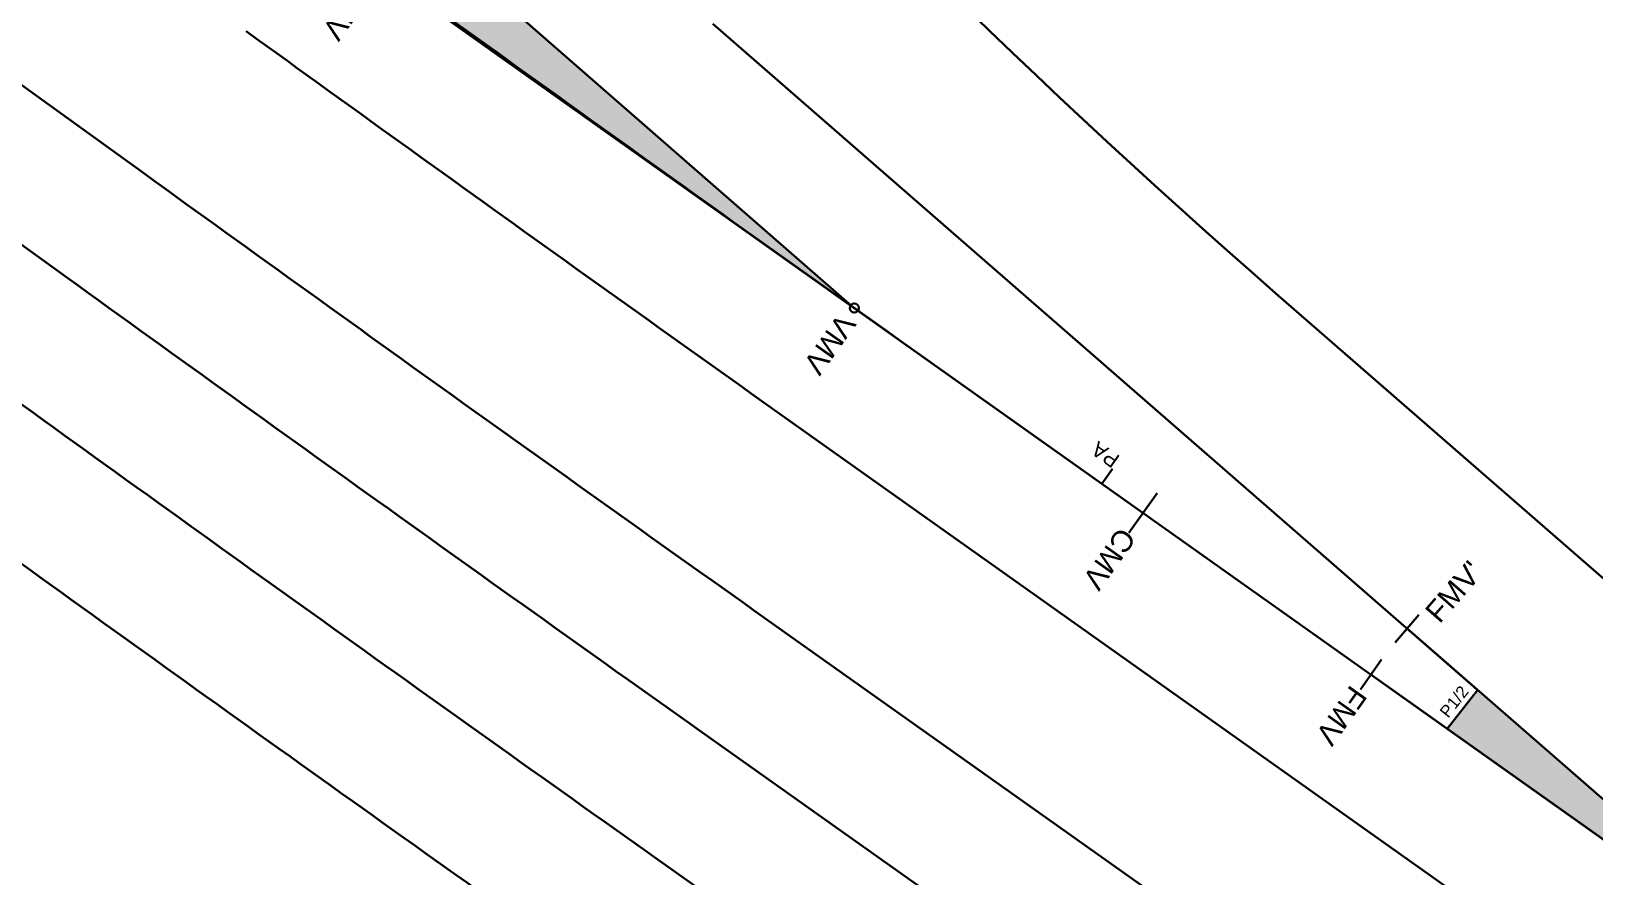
# Model space of a CAD drawing. Header units: metres. Extents: x 307927 to 319454, y 7427883 to 7434056.
# Drawn here: x 308830.5 to 308881.8, y 7432952.5 to 7432980.2 of the extents above; entities that cross this region are included whole.
import ezdxf
from ezdxf import colors
from ezdxf.entities.mleader import LeaderData, LeaderLine
from ezdxf.math import Vec2, Vec3

# ---------------------------------------------------------------- set-up
doc = ezdxf.new("R2010")
doc.units = ezdxf.units.M
doc.header["$LTSCALE"] = 10
doc.layers.get('0').update_dxf_attribs({"color": 255})
doc.layers.add('Jundiai - Layout MRS_v4_2013-mod$0$--Estudo MRS - Alternativa 1', color=2, linetype='Continuous', lineweight=30)
doc.layers.add('Jundiai - Layout MRS_v4_2013-mod$0$X-VIA-A-REMANEJAR', color=2, linetype='Continuous')
doc.layers.add('TEXTO', color=3, linetype='Continuous')
doc.styles.add('Jundiai - Layout MRS_v4_2013-mod$0$Standard', font='arial.ttf')
doc.styles.get("Standard").update_dxf_attribs({"font": 'arial.ttf'})

# ---------------------------------------------------------------- blocks, each defined once
blk = doc.blocks.new('Jundiai - Layout MRS_v4_2013-mod$0$amv10_ot_dm_e-flat-4')
at = {"layer": 'Jundiai - Layout MRS_v4_2013-mod$0$--Estudo MRS - Alternativa 1'}
h = blk.add_hatch(color=256, dxfattribs=at)
h.dxf.hatch_style = 1
h.paths.add_polyline_path([(0, 0), (15.522, -4.377), (15.008, -5.903)])
for p, q in [((-11.413, 2.387), (-10.979, 3.927)), ((-11.196, 3.157), (-9.595, 2.706)), ((-9.595, 2.706), (-9.758, 2.128)), ((-9.595, 2.706), (0, 0)), ((0, 0), (18.48, -5.211)), ((0, 0), (17.868, -7.029)), ((15.522, -4.377), (15.008, -5.903)), ((15.522, -4.377), (15.689, -4.424)), ((18.643, -4.634), (18.317, -5.789)), ((15.008, -5.903), (15.17, -5.967)), ((17.649, -7.587), (18.088, -6.47))]:
    blk.add_line(p, q, dxfattribs=at)
blk.add_circle((0, 0), 0.15, dxfattribs=at)
at = {"layer": 'Jundiai - Layout MRS_v4_2013-mod$0$--Estudo MRS - Alternativa 1', "style": 'Jundiai - Layout MRS_v4_2013-mod$0$Standard'}
for s, height, rotation, p in [('CMV', 0.7, 74.2521, (-10.615, 3.807)), ('PA', 0.49, 344.2521, (-9.891, 1.657)), ('VMV', 0.7, 74.2521, (0.414, 0.279)), ('FMV', 0.7, 74.2521, (18.999, -4.703)), ('P1/2', 0.392, 251.2321, (15.605, -4.694)), ("FMV'", 0.7, 248.5274, (16.908, -7.516))]:
    blk.add_text(s, height=height, rotation=rotation, dxfattribs=at).set_placement(p)
blk = doc.blocks.new('ACAD_Jundiai-plataforma-acucar_Rn_2020 09 10 - GEOFERENCIADO')
at = {"layer": 'Jundiai - Layout MRS_v4_2013-mod$0$--Estudo MRS - Alternativa 1'}
for p, q in [((308877.873, 7432958.721), (308852.886, 7432980.478)), ((308922.652, 7432926.988), (308871.38, 7432971.634))]:
    blk.add_line(p, q, dxfattribs=at)
at = {"layer": 'Jundiai - Layout MRS_v4_2013-mod$0$--Estudo MRS - Alternativa 1', "color": 5}
blk.add_line((308953.952, 7432897.606), (308859.244, 7432964.721), dxfattribs=at)
at = {"layer": 'Jundiai - Layout MRS_v4_2013-mod$0$--Estudo MRS - Alternativa 1', "lineweight": 30}
for points in [[(309213.454, 7432699.22), (309138.372, 7432753.193, 0.00166), (309122.038, 7432764.853), (309050.716, 7432815.407, -0.003106), (309020.665, 7432836.99), (308978.938, 7432867.352, 0.003134), (308948.17, 7432889.447), (308853.462, 7432956.561, -0.002246), (308831.697, 7432972.132), (308806.676, 7432990.204, 0.001645), (308790.517, 7433001.793), (308727.07, 7433046.985, -0.032125), (308623.801, 7433131.032), (308605.575, 7433147.922, -0.030568), (308551.815, 7433204.223), (308527.325, 7433233.229, -0.032676), (308508.929, 7433258.151), (308186.336, 7433760.849)], [(309215.935, 7432702.671), (309140.853, 7432756.644, 0.00166), (309124.495, 7432768.32), (309053.174, 7432818.874, -0.003106), (309023.165, 7432840.426), (308981.438, 7432870.788, 0.003134), (308950.627, 7432892.914), (308855.919, 7432960.029, -0.002246), (308834.186, 7432975.578), (308809.164, 7432993.649, 0.001645), (308792.983, 7433005.255), (308729.535, 7433050.447, -0.032125), (308626.689, 7433134.15), (308608.464, 7433151.039, -0.030568), (308555.063, 7433206.965), (308530.572, 7433235.97, -0.032676), (308512.506, 7433260.446), (308214.093, 7433725.464)]]:
    blk.add_lwpolyline(points, format="xyb", dxfattribs=at)
at = {"layer": 'Jundiai - Layout MRS_v4_2013-mod$0$--Estudo MRS - Alternativa 1'}
blk.add_lwpolyline([(309103.274, 7432795.619), (309058.956, 7432827.032, -0.003106), (309029.049, 7432848.512), (308987.322, 7432878.874, 0.003134), (308956.409, 7432901.073), (308861.701, 7432968.188, -0.002246), (308840.041, 7432983.685), (308815.019, 7433001.756, 0.001645), (308798.784, 7433013.4), (308776.093, 7433029.562, -0.100148), (308735.443, 7433073.001), (308545.727, 7433380.623)], format="xyb", dxfattribs=at)
blk.add_arc((309035.553, 7433160.174), 250, 213.34503, 228.95197, dxfattribs=at)
at = {"layer": 'Jundiai - Layout MRS_v4_2013-mod$0$--Estudo MRS - Alternativa 1', "color": 5}
blk.add_arc((310575.455, 7435386.523), 2968.25, 234.161862, 234.676695, dxfattribs=at)
at = {"layer": 'Jundiai - Layout MRS_v4_2013-mod$0$X-VIA-A-REMANEJAR', "lineweight": 30}
for points in [[(309208.493, 7432692.318), (309133.411, 7432746.291, 0.00166), (309117.122, 7432757.918), (309045.801, 7432808.472, -0.003106), (309015.663, 7432830.117), (308973.937, 7432860.479, 0.003134), (308943.255, 7432882.511), (308848.547, 7432949.626, -0.002246), (308826.721, 7432965.242), (308801.699, 7432983.313, 0.001645), (308785.586, 7432994.87), (308722.138, 7433040.062, -0.032125), (308618.023, 7433124.798), (308599.798, 7433141.687, -0.030568), (308545.321, 7433198.739), (308520.831, 7433227.745, -0.032676), (308501.775, 7433253.56), (308130.821, 7433831.619)], [(309210.974, 7432695.769), (309135.891, 7432749.742, 0.00166), (309119.58, 7432761.385), (309048.258, 7432811.939, -0.003106), (309018.164, 7432833.553), (308976.437, 7432863.915, 0.003134), (308945.713, 7432885.979), (308851.005, 7432953.094, -0.002246), (308829.209, 7432968.687), (308804.187, 7432986.758, 0.001645), (308788.051, 7432998.332), (308724.604, 7433043.523, -0.032125), (308620.912, 7433127.915), (308602.686, 7433144.805, -0.030568), (308548.568, 7433201.481), (308524.078, 7433230.487, -0.032676), (308505.352, 7433255.856), (308158.578, 7433796.234)]]:
    blk.add_lwpolyline(points, format="xyb", dxfattribs=at)
at = {"layer": 'Jundiai - Layout MRS_v4_2013-mod$0$--Estudo MRS - Alternativa 1', "color": 6}
for p, rotation in [((308857.528, 7432971.152), 160.3878858103794), ((308890.166, 7432948.016), 160.4245663339703)]:
    blk.add_blockref('Jundiai - Layout MRS_v4_2013-mod$0$amv10_ot_dm_e-flat-4', p, dxfattribs=dict(at, rotation=rotation))
at = {"layer": 'TEXTO'}
ml = blk.add_multileader_mtext('Standard', dxfattribs=at)
ml.set_content('', color=256)
ml.set_leader_properties()
ml.build(insert=Vec2(0, 0))
ml.multileader.update_dxf_attribs({"text_right_attachment_type": 6, "dogleg_length": 0.36})
ctx = ml.context
ctx.base_point, ctx.char_height, ctx.plane_origin, ctx.plane_x_axis, ctx.plane_y_axis = Vec3(308789.073, 7432948.976), 100, Vec3(308881.528, 7432980.983), Vec3(0.843572, -0.537016), Vec3(0.537016, 0.843572)
ctx.right_attachment, ctx.text_align_type = 6, 2
notes = []
notes.append((ctx, [(0, (1, 1, 0), (308825.825, 7432866.308), (-0.843572, 0.537016), 71.397, [(0, [(308868.594, 7432904.825)], 0, [])])]))
ctx.mtext.insert, ctx.mtext.text_direction, ctx.mtext.rotation, ctx.mtext.alignment, ctx.mtext.flow_direction = Vec3(308817.611, 7432990.081), Vec3(0.843572, -0.537016), 5.71629, 3, 5
for ctx, leaders in notes:
    for number, flags, end, landing, length, lines in leaders:
        leader = LeaderData()
        leader.index, (leader.has_last_leader_line, leader.has_dogleg_vector, leader.attachment_direction) = number, flags
        leader.last_leader_point, leader.dogleg_vector, leader.dogleg_length = Vec3(end), Vec3(landing), length
        for number, points, colour, breaks in lines:
            line = LeaderLine()
            line.index, line.vertices, line.color, line.breaks = number, Vec3.list(points), colors.encode_raw_color(colour), breaks
            leader.lines.append(line)
        ctx.leaders.append(leader)

msp = doc.modelspace()

# ---------------------------------------------------------------- block references
msp.add_blockref('ACAD_Jundiai-plataforma-acucar_Rn_2020 09 10 - GEOFERENCIADO', (0, 0))

doc.saveas('drawing.dxf')
